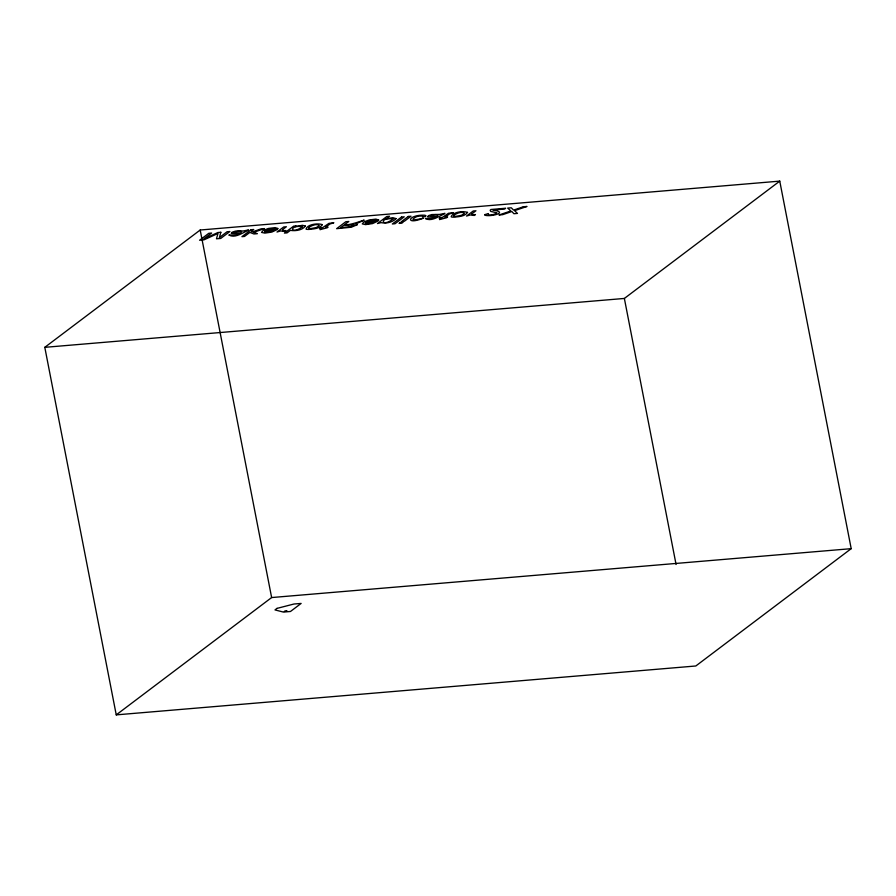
<?xml version="1.0" encoding="UTF-8"?>
<svg xmlns="http://www.w3.org/2000/svg" width="896" height="896" viewBox="0 0 896 896"><rect width="100%" height="100%" fill="white"/><g stroke="black" fill="none" stroke-linecap="round" stroke-linejoin="round"><path stroke-width="1.34" d="M44.8 347.334L200.189 230.014L779.755 181.126L851.2 548.666L695.811 665.986L116.245 714.874L44.8 347.334L624.366 298.446L779.755 181.126M116.245 714.874L271.634 597.554L851.2 548.666M624.366 298.446L676.077 564.502M200.189 230.014L271.634 597.554M308.65 227.718L308.616 228.312A4.054 0.93 -11 0 0 310.33 228.659L316.288 227.573L319.278 225.624C317.632 223.082 310.811 225.602 308.65 227.718M453.79 215.477L453.768 216.07A4.054 0.93 -11 0 0 455.47 216.418L461.429 215.331L464.419 213.382C462.773 210.84 455.963 213.36 453.79 215.477M275.341 228.805L278.141 228.592L275.15 227.606L268.542 228.435L263.323 230.339L261.52 232.4L264.824 233.117L271.824 232.086L277.312 229.522L265.541 230.507L270.166 228.715L275.341 228.805M376.085 220.315L378.885 220.091L375.894 219.106L369.286 219.934L364.067 221.838L362.264 223.899L365.568 224.616L372.568 223.586L378.056 221.021L366.285 222.018L370.91 220.214L376.085 220.315M322.37 224.638C319.771 228.816 313.443 228.883 308.941 229.432A7.314 1.68 -11 0 1 306.006 229.051C307.429 224.246 317.778 222.981 322.37 224.638M467.522 212.397C464.912 216.574 458.584 216.63 454.082 217.179A7.314 1.68 -11 0 1 451.147 216.798C452.581 212.005 462.93 210.739 467.522 212.397M305.357 226.083C302.31 230.339 295.299 231.202 290.382 230.362L287.045 232.882L284.424 233.094L293.642 226.139L296.128 225.926L295.277 226.576L302.523 225.288L305.357 226.083M425.757 215.813L425.387 216.608L422.766 216.832L422.576 216.059L419.283 216.082A3.651 0.84 -11 0 0 416.45 216.754C406.571 222.163 420.582 218.803 423.315 218.176C404.678 225.747 407.702 214.469 424.402 215.208A6.082 1.4 -11 0 1 425.757 215.813M484.882 214.592L484.781 215.174C490.403 217.134 509.477 212.408 492.867 210.045L504.594 209.059L505.658 208.253L490.918 209.496L490.19 210.28L490.706 211.411L496.843 212.766C495.589 214.491 486.987 216.474 488.398 213.584L484.882 214.592M393.053 218.949C381.36 228.222 378.829 216.933 393.053 218.949M220.842 232.277L219.374 237.597L227.069 231.75L229.902 231.515L220.718 238.448L216.485 238.806L217.974 233.475L203.874 239.87L199.595 240.229L208.79 233.296L211.635 233.05L203.806 238.907L217.896 232.523L220.842 232.277M229.085 235.088C234.797 238.504 242.491 232.904 247.733 230.541L248.573 229.914L243.298 230.978L235.424 231.112L232.075 232.232L231.202 233.363L239.557 233.643L236.107 234.909L229.085 235.088M425.454 218.523C431.166 221.939 438.861 216.339 444.102 213.976L444.942 213.349L439.667 214.413L431.794 214.547L428.456 215.667L427.571 216.798L435.926 217.078L432.477 218.344L425.454 218.523M302.512 226.666C290.45 235.626 288.176 224.616 302.512 226.666M354.122 224.941L350.605 226.654L340.682 227.618L343.818 225.243L354.122 224.941M395.998 218.59C392.493 222.522 385.974 223.675 381.002 222.645L377.485 223.541L386.826 216.485L389.525 216.261L386.109 218.837L392.818 217.65L395.998 218.59M234.382 232.333L234.685 232.938L240.643 232.893C244.283 230.149 235.704 231.213 234.382 232.333M430.752 215.768L431.054 216.373L437.013 216.328C440.653 213.584 432.074 214.648 430.752 215.768M264.723 231.179L264.634 232.142L267.198 232.299L273.65 230.429L264.723 231.179M365.467 222.678L365.378 223.642L367.942 223.81L374.394 221.928L365.467 222.678M284.435 611.408L286.888 611.083L284.435 611.408M282.542 229.656L282.744 230.642L285.88 230.563L284.693 231.459L280.717 230.944L276.998 232.03L283.696 226.979L286.395 226.744L282.542 229.656M472.091 213.674L472.293 214.659L475.429 214.581L474.242 215.477L470.266 214.95L466.547 216.048L473.245 210.986L475.944 210.762L472.091 213.674M357.112 224.784L351.288 227.237L336.627 228.67L345.811 221.738L348.802 221.48L344.859 224.459C349.552 226.722 378.134 214.021 355.656 223.933L357.112 224.784M251.115 229.723L241.931 236.667L244.518 236.443L249.861 232.411L253.938 233.979L257.387 233.688L253.747 232.31L264.432 228.603L260.982 228.894L252.594 231.862L251.194 231.403L253.714 229.499L251.115 229.723M320.611 227.741L319.693 228.435L321.866 228.245L319.995 229.656L327.163 227.808L328.082 227.114L325.517 227.326L329.885 224.022L333.861 222.746L328.944 223.362L322.784 227.55L320.611 227.741M401.531 217.034L392.336 223.978L395.035 223.742L404.23 216.81L401.531 217.034M400.366 222.443L399.09 223.406L401.834 223.171L403.11 222.208L400.366 222.443M408.274 216.462L401.61 221.502L404.354 221.267L411.018 216.238L408.274 216.462M440.126 217.661L439.208 218.355L441.392 218.165L439.522 219.576L446.678 217.717L447.597 217.022L445.032 217.246L449.411 213.942L453.387 212.666L448.47 213.27L442.31 217.47L440.126 217.661M277.01 608.384L274.971 609.918L283.438 612.08L290.472 611.486L301.134 603.434L293.978 604.016L277.01 608.384M523.32 206.763L513.598 210.112L511.269 207.782L507.674 208.085L510.854 210.974L498.971 214.984L502.712 214.659L511.851 211.534L513.912 213.718L517.474 213.416L514.55 210.661L527.016 206.45L523.32 206.763"/></g></svg>
